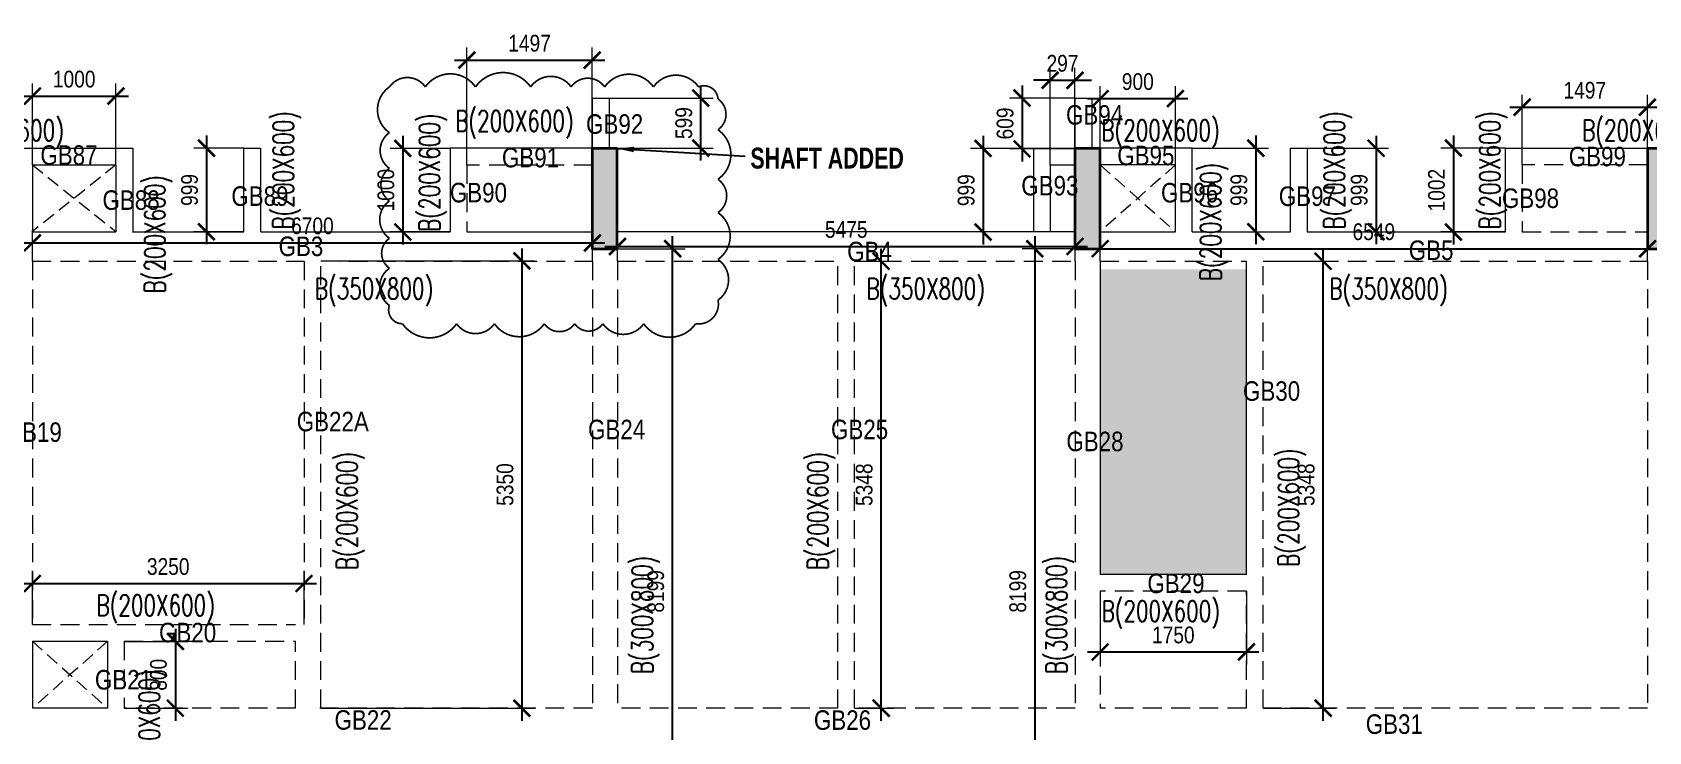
# Model space of a CAD drawing. Header units: millimetres. Extents: x -76 to 54602, y -47 to 25665.
# Drawn here: x 15864 to 35202, y 16183 to 24551 of the extents above; entities that cross this region are included whole.
import ezdxf

# ---------------------------------------------------------------- set-up
doc = ezdxf.new("R2010")
doc.units = ezdxf.units.MM
doc.linetypes.add('DASHED', pattern=[0.75, 0.5, -0.25])
doc.linetypes.add('HIDDEN', pattern=[9.525, 6.35, -3.175])
doc.layers.get('Defpoints').update_dxf_attribs({"color": 1})
for name, color, linetype, lineweight in [('G-ANNO-TEXT', 7, 'Continuous', 18), ('S-BEAM-IDEN', 2, 'Continuous', 9), ('S-COL HATCH', 8, 'Continuous', 35), ('S-COLS', 6, 'Continuous', 35), ('S-SUNKEN HATCH', 9, 'Continuous', 35), ('S_FRAMES', 4, 'Continuous', 9), ('STR-CUTOUT', 1, 'Continuous', 13)]:
    doc.layers.add(name, color=color, linetype=linetype, lineweight=lineweight)
doc.styles.add('Dim.s & Anno.(Misc.)', font='ARIALN.TTF')
doc.styles.add('ROMANS', font='romans.shx', dxfattribs={"width": 0.75})
doc.styles.add('Swis721 LtCn BT_2', font='swisscl.ttf', dxfattribs={"height": 244.992296})
doc.dimstyles.new('A-GFC-100', dxfattribs={"dimscale": 100, "dimtxt": 2, "dimasz": 2, "dimexe": 1.5, "dimexo": 0, "dimgap": 1, "dimtad": 1, "dimdec": 0, "dimdsep": 46, "dimtxsty": 'Dim.s & Anno.(Misc.)', "dimblk": 'ARCHTICK', "dimcen": 0, "dimdle": 1.5, "dimclrd": 256, "dimclre": 8, "dimclrt": 6, "dimazin": 2, "dimtfac": 1, "dimtdec": 0, "dimtix": 1, "dimtmove": 2, "dimatfit": 3, "dimfxl": 1, "dimtolj": 1, "dimlwd": -1, "dimlwe": 9, "dimarcsym": 0})

# ---------------------------------------------------------------- blocks, each defined once
blk = doc.blocks.new('A$C16acb9dc')
at = {"layer": 'S-COL HATCH'}
h = blk.add_hatch(color=8, dxfattribs=at)
h.dxf.hatch_style = 1
h.paths.add_polyline_path([(21100, 17000), (20800, 17000), (20800, 15800), (21100, 15800)])
h = blk.add_hatch(color=8, dxfattribs=at)
h.dxf.hatch_style = 1
h.paths.add_polyline_path([(26875, 17000), (26575, 17000), (26575, 15800), (26875, 15800)])
h = blk.add_hatch(color=8, dxfattribs=at)
h.dxf.hatch_style = 1
h.paths.add_polyline_path([(33725, 17000), (33425, 17000), (33425, 15800), (33725, 15800)])
at = {"layer": 'S-COLS'}
for points in [[(21100, 17000), (20800, 17000), (20800, 15800), (21100, 15800)], [(26875, 17000), (26575, 17000), (26575, 15800), (26875, 15800)], [(33725, 17000), (33425, 17000), (33425, 15800), (33725, 15800)]]:
    blk.add_lwpolyline(points, close=True, dxfattribs=at)
blk = doc.blocks.new('_ArchTick')
at = {"color": 0, "linetype": 'ByBlock', "const_width": 0.15}
blk.add_lwpolyline([(-0.5, -0.5), (0.5, 0.5)], dxfattribs=at)
blk = doc.blocks.new('*D195')
at = {"transparency": 16777216}
blk.add_line((15715, 23788), (17015, 23788), dxfattribs=at)
at = {"color": 8, "lineweight": 9, "transparency": 16777216}
for p, q in [((15865, 22965), (15865, 23938)), ((16865, 22965), (16865, 23938))]:
    blk.add_line(p, q, dxfattribs=at)
at = {"layer": 'Defpoints', "color": 0, "transparency": 16777216}
for p in [(16865, 23788), (15865, 22965), (16865, 22965)]:
    blk.add_point(p, dxfattribs=at)
at = {"transparency": 16777216, "xscale": 200, "yscale": 200, "zscale": 200, "rotation": 180}
blk.add_blockref('_ArchTick', (15865, 23788), dxfattribs=at)
at = {"transparency": 16777216, "xscale": 200, "yscale": 200, "zscale": 200}
blk.add_blockref('_ArchTick', (16865, 23788), dxfattribs=at)
at = {"color": 6, "transparency": 16777216, "insert": (16365, 23990), "char_height": 200, "attachment_point": 5, "style": 'Dim.s & Anno.(Misc.)'}
blk.add_mtext('\\A1;1000', dxfattribs=at)
blk = doc.blocks.new('*D196')
at = {"transparency": 16777216}
blk.add_line((17948, 23315), (17948, 22015), dxfattribs=at)
at = {"color": 8, "lineweight": 9, "transparency": 16777216}
for p, q in [((18395, 23165), (17798, 23165)), ((18395, 22165), (17798, 22165))]:
    blk.add_line(p, q, dxfattribs=at)
at = {"layer": 'Defpoints', "color": 0, "transparency": 16777216}
for p in [(18395, 23165), (17948, 22165), (18395, 22165)]:
    blk.add_point(p, dxfattribs=at)
at = {"transparency": 16777216, "xscale": 200, "yscale": 200, "zscale": 200}
for p, rotation in [((17948, 23165), 90), ((17948, 22165), 270)]:
    blk.add_blockref('_ArchTick', p, dxfattribs=dict(at, rotation=rotation))
at = {"color": 6, "transparency": 16777216, "insert": (17746, 22665), "char_height": 200, "attachment_point": 5, "rotation": 90, "style": 'Dim.s & Anno.(Misc.)'}
blk.add_mtext('\\A1;999', dxfattribs=at)
blk = doc.blocks.new('*D197')
at = {"transparency": 16777216}
blk.add_line((20297, 23312), (20297, 22012), dxfattribs=at)
at = {"color": 8, "lineweight": 9, "transparency": 16777216}
for p, q in [((20864, 23162), (20147, 23162)), ((20864, 22162), (20147, 22162))]:
    blk.add_line(p, q, dxfattribs=at)
at = {"layer": 'Defpoints', "color": 0, "transparency": 16777216}
for p in [(20864, 23162), (20297, 22162), (20864, 22162)]:
    blk.add_point(p, dxfattribs=at)
at = {"transparency": 16777216, "xscale": 200, "yscale": 200, "zscale": 200}
for p, rotation in [((20297, 23162), 90), ((20297, 22162), 270)]:
    blk.add_blockref('_ArchTick', p, dxfattribs=dict(at, rotation=rotation))
at = {"color": 6, "transparency": 16777216, "insert": (20095, 22662), "char_height": 200, "attachment_point": 5, "rotation": 90, "style": 'Dim.s & Anno.(Misc.)'}
blk.add_mtext('\\A1;1000', dxfattribs=at)
blk = doc.blocks.new('*D198')
at = {"color": 8, "lineweight": 9, "transparency": 16777216}
for p, q in [((21064, 22963), (21064, 24368)), ((22562, 22963), (22562, 24368))]:
    blk.add_line(p, q, dxfattribs=at)
at = {"transparency": 16777216}
blk.add_line((20914, 24218), (22712, 24218), dxfattribs=at)
at = {"layer": 'Defpoints', "color": 0, "transparency": 16777216}
for p in [(22562, 24218), (21064, 22963), (22562, 22963)]:
    blk.add_point(p, dxfattribs=at)
at = {"transparency": 16777216, "xscale": 200, "yscale": 200, "zscale": 200, "rotation": 180}
blk.add_blockref('_ArchTick', (21064, 24218), dxfattribs=at)
at = {"transparency": 16777216, "xscale": 200, "yscale": 200, "zscale": 200}
blk.add_blockref('_ArchTick', (22562, 24218), dxfattribs=at)
at = {"color": 6, "transparency": 16777216, "insert": (21813, 24420), "char_height": 200, "attachment_point": 5, "style": 'Dim.s & Anno.(Misc.)'}
blk.add_mtext('\\A1;1497', dxfattribs=at)
blk = doc.blocks.new('*D199')
at = {"transparency": 16777216}
blk.add_line((27239, 23312), (27239, 22012), dxfattribs=at)
at = {"color": 8, "lineweight": 9, "transparency": 16777216}
for p, q in [((27841, 23162), (27089, 23162)), ((27841, 22162), (27089, 22162))]:
    blk.add_line(p, q, dxfattribs=at)
at = {"layer": 'Defpoints', "color": 0, "transparency": 16777216}
for p in [(27841, 23162), (27239, 22162), (27841, 22162)]:
    blk.add_point(p, dxfattribs=at)
at = {"transparency": 16777216, "xscale": 200, "yscale": 200, "zscale": 200}
for p, rotation in [((27239, 23162), 90), ((27239, 22162), 270)]:
    blk.add_blockref('_ArchTick', p, dxfattribs=dict(at, rotation=rotation))
at = {"color": 6, "transparency": 16777216, "insert": (27037, 22662), "char_height": 200, "attachment_point": 5, "rotation": 90, "style": 'Dim.s & Anno.(Misc.)'}
blk.add_mtext('\\A1;999', dxfattribs=at)
blk = doc.blocks.new('*D200')
at = {"color": 8, "lineweight": 9, "transparency": 16777216}
for p, q in [((28041, 22962), (28041, 24127)), ((28338, 22963), (28338, 24127))]:
    blk.add_line(p, q, dxfattribs=at)
at = {"transparency": 16777216}
for p, q in [((28041, 23977), (27841, 23977)), ((28041, 23977), (28338, 23977)), ((28338, 23977), (28538, 23977))]:
    blk.add_line(p, q, dxfattribs=at)
at = {"layer": 'Defpoints', "color": 0, "transparency": 16777216}
for p in [(28338, 23977), (28041, 22962), (28338, 22963)]:
    blk.add_point(p, dxfattribs=at)
at = {"transparency": 16777216, "xscale": 200, "yscale": 200, "zscale": 200}
blk.add_blockref('_ArchTick', (28041, 23977), dxfattribs=at)
at = {"transparency": 16777216, "xscale": 200, "yscale": 200, "zscale": 200, "rotation": 180}
blk.add_blockref('_ArchTick', (28338, 23977), dxfattribs=at)
at = {"color": 6, "transparency": 16777216, "insert": (28189, 24179), "char_height": 200, "attachment_point": 5, "style": 'Dim.s & Anno.(Misc.)'}
blk.add_mtext('\\A1;297', dxfattribs=at)
blk = doc.blocks.new('*D201')
at = {"transparency": 16777216}
blk.add_line((27705, 23915), (27705, 23006), dxfattribs=at)
at = {"color": 8, "lineweight": 9, "transparency": 16777216}
for p, q in [((28340, 23765), (27555, 23765)), ((28338, 23156), (27555, 23156))]:
    blk.add_line(p, q, dxfattribs=at)
at = {"layer": 'Defpoints', "color": 0, "transparency": 16777216}
for p in [(28340, 23765), (27705, 23156), (28338, 23156)]:
    blk.add_point(p, dxfattribs=at)
at = {"transparency": 16777216, "xscale": 200, "yscale": 200, "zscale": 200}
for p, rotation in [((27705, 23765), 90), ((27705, 23156), 270)]:
    blk.add_blockref('_ArchTick', p, dxfattribs=dict(at, rotation=rotation))
at = {"color": 6, "transparency": 16777216, "insert": (27503, 23460), "char_height": 200, "attachment_point": 5, "rotation": 90, "style": 'Dim.s & Anno.(Misc.)'}
blk.add_mtext('\\A1;609', dxfattribs=at)
blk = doc.blocks.new('*D202')
at = {"color": 8, "lineweight": 9, "transparency": 16777216}
for p, q in [((28640, 22965), (28640, 23908)), ((29540, 22965), (29540, 23908))]:
    blk.add_line(p, q, dxfattribs=at)
at = {"transparency": 16777216}
blk.add_line((28490, 23758), (29690, 23758), dxfattribs=at)
at = {"layer": 'Defpoints', "color": 0, "transparency": 16777216}
for p in [(29540, 23758), (28640, 22965), (29540, 22965)]:
    blk.add_point(p, dxfattribs=at)
at = {"transparency": 16777216, "xscale": 200, "yscale": 200, "zscale": 200, "rotation": 180}
blk.add_blockref('_ArchTick', (28640, 23758), dxfattribs=at)
at = {"transparency": 16777216, "xscale": 200, "yscale": 200, "zscale": 200}
blk.add_blockref('_ArchTick', (29540, 23758), dxfattribs=at)
at = {"color": 6, "transparency": 16777216, "insert": (29090, 23960), "char_height": 200, "attachment_point": 5, "style": 'Dim.s & Anno.(Misc.)'}
blk.add_mtext('\\A1;900', dxfattribs=at)
blk = doc.blocks.new('*D203')
at = {"transparency": 16777216}
blk.add_line((30502, 23315), (30502, 22015), dxfattribs=at)
at = {"color": 8, "lineweight": 9, "transparency": 16777216}
for p, q in [((29740, 23165), (30652, 23165)), ((29740, 22165), (30652, 22165))]:
    blk.add_line(p, q, dxfattribs=at)
at = {"layer": 'Defpoints', "color": 0, "transparency": 16777216}
for p in [(29740, 23165), (29740, 22165), (30502, 22165)]:
    blk.add_point(p, dxfattribs=at)
at = {"transparency": 16777216, "xscale": 200, "yscale": 200, "zscale": 200}
for p, rotation in [((30502, 23165), 90), ((30502, 22165), 270)]:
    blk.add_blockref('_ArchTick', p, dxfattribs=dict(at, rotation=rotation))
at = {"color": 6, "transparency": 16777216, "insert": (30300, 22665), "char_height": 200, "attachment_point": 5, "rotation": 90, "style": 'Dim.s & Anno.(Misc.)'}
blk.add_mtext('\\A1;999', dxfattribs=at)
blk = doc.blocks.new('*D204')
at = {"transparency": 16777216}
blk.add_line((31941, 23314), (31941, 22015), dxfattribs=at)
at = {"color": 8, "lineweight": 9, "transparency": 16777216}
for p, q in [((31115, 23164), (32091, 23164)), ((31115, 22165), (32091, 22165))]:
    blk.add_line(p, q, dxfattribs=at)
at = {"layer": 'Defpoints', "color": 0, "transparency": 16777216}
for p in [(31115, 23164), (31115, 22165), (31941, 22165)]:
    blk.add_point(p, dxfattribs=at)
at = {"transparency": 16777216, "xscale": 200, "yscale": 200, "zscale": 200}
for p, rotation in [((31941, 23164), 90), ((31941, 22165), 270)]:
    blk.add_blockref('_ArchTick', p, dxfattribs=dict(at, rotation=rotation))
at = {"color": 6, "transparency": 16777216, "insert": (31739, 22665), "char_height": 200, "attachment_point": 5, "rotation": 90, "style": 'Dim.s & Anno.(Misc.)'}
blk.add_mtext('\\A1;999', dxfattribs=at)
blk = doc.blocks.new('*D205')
at = {"transparency": 16777216}
blk.add_line((32866, 23315), (32866, 22012), dxfattribs=at)
at = {"color": 8, "lineweight": 9, "transparency": 16777216}
for p, q in [((33489, 23165), (32716, 23165)), ((33489, 22162), (32716, 22162))]:
    blk.add_line(p, q, dxfattribs=at)
at = {"layer": 'Defpoints', "color": 0, "transparency": 16777216}
for p in [(33489, 23165), (32866, 22162), (33489, 22162)]:
    blk.add_point(p, dxfattribs=at)
at = {"transparency": 16777216, "xscale": 200, "yscale": 200, "zscale": 200}
for p, rotation in [((32866, 23165), 90), ((32866, 22162), 270)]:
    blk.add_blockref('_ArchTick', p, dxfattribs=dict(at, rotation=rotation))
at = {"color": 6, "transparency": 16777216, "insert": (32664, 22663), "char_height": 200, "attachment_point": 5, "rotation": 90, "style": 'Dim.s & Anno.(Misc.)'}
blk.add_mtext('\\A1;1002', dxfattribs=at)
blk = doc.blocks.new('*D206')
at = {"color": 8, "lineweight": 9, "transparency": 16777216}
for p, q in [((33689, 22965), (33689, 23805)), ((35187, 22965), (35187, 23805))]:
    blk.add_line(p, q, dxfattribs=at)
at = {"transparency": 16777216}
blk.add_line((33539, 23655), (35337, 23655), dxfattribs=at)
at = {"layer": 'Defpoints', "color": 0, "transparency": 16777216}
for p in [(35187, 23655), (33689, 22965), (35187, 22965)]:
    blk.add_point(p, dxfattribs=at)
at = {"transparency": 16777216, "xscale": 200, "yscale": 200, "zscale": 200, "rotation": 180}
blk.add_blockref('_ArchTick', (33689, 23655), dxfattribs=at)
at = {"transparency": 16777216, "xscale": 200, "yscale": 200, "zscale": 200}
blk.add_blockref('_ArchTick', (35187, 23655), dxfattribs=at)
at = {"color": 6, "transparency": 16777216, "insert": (34438, 23857), "char_height": 200, "attachment_point": 5, "style": 'Dim.s & Anno.(Misc.)'}
blk.add_mtext('\\A1;1497', dxfattribs=at)
blk = doc.blocks.new('*D226')
at = {"color": 8, "lineweight": 9, "transparency": 16777216}
for p, q in [((15865, 17464), (15865, 18106)), ((19115, 17464), (19115, 18106))]:
    blk.add_line(p, q, dxfattribs=at)
at = {"transparency": 16777216}
blk.add_line((15715, 17956), (19265, 17956), dxfattribs=at)
at = {"layer": 'Defpoints', "color": 0, "transparency": 16777216}
for p in [(19115, 17956), (15865, 17464), (19115, 17464)]:
    blk.add_point(p, dxfattribs=at)
at = {"transparency": 16777216, "xscale": 200, "yscale": 200, "zscale": 200, "rotation": 180}
blk.add_blockref('_ArchTick', (15865, 17956), dxfattribs=at)
at = {"transparency": 16777216, "xscale": 200, "yscale": 200, "zscale": 200}
blk.add_blockref('_ArchTick', (19115, 17956), dxfattribs=at)
at = {"color": 6, "transparency": 16777216, "insert": (17490, 18158), "char_height": 200, "attachment_point": 5, "style": 'Dim.s & Anno.(Misc.)'}
blk.add_mtext('\\A1;3250', dxfattribs=at)
blk = doc.blocks.new('*D227')
at = {"transparency": 16777216}
blk.add_line((17576, 17414), (17576, 16314), dxfattribs=at)
at = {"color": 8, "lineweight": 9, "transparency": 16777216}
for p, q in [((16964, 17264), (17726, 17264)), ((16964, 16464), (17726, 16464))]:
    blk.add_line(p, q, dxfattribs=at)
at = {"layer": 'Defpoints', "color": 0, "transparency": 16777216}
for p in [(16964, 17264), (16964, 16464), (17576, 16464)]:
    blk.add_point(p, dxfattribs=at)
at = {"transparency": 16777216, "xscale": 200, "yscale": 200, "zscale": 200}
for p, rotation in [((17576, 17264), 90), ((17576, 16464), 270)]:
    blk.add_blockref('_ArchTick', p, dxfattribs=dict(at, rotation=rotation))
at = {"color": 6, "transparency": 16777216, "insert": (17374, 16864), "char_height": 200, "attachment_point": 5, "rotation": 90, "style": 'Dim.s & Anno.(Misc.)'}
blk.add_mtext('\\A1;800', dxfattribs=at)
blk = doc.blocks.new('*D229')
at = {"transparency": 16777216}
blk.add_line((21722, 21965), (21722, 16314), dxfattribs=at)
at = {"color": 8, "lineweight": 9, "transparency": 16777216}
for p, q in [((19315, 21815), (21872, 21815)), ((19315, 16464), (21872, 16464))]:
    blk.add_line(p, q, dxfattribs=at)
at = {"layer": 'Defpoints', "color": 0, "transparency": 16777216}
for p in [(19315, 21815), (19315, 16464), (21722, 16464)]:
    blk.add_point(p, dxfattribs=at)
at = {"transparency": 16777216, "xscale": 200, "yscale": 200, "zscale": 200}
for p, rotation in [((21722, 21815), 90), ((21722, 16464), 270)]:
    blk.add_blockref('_ArchTick', p, dxfattribs=dict(at, rotation=rotation))
at = {"color": 6, "transparency": 16777216, "insert": (21520, 19140), "char_height": 200, "attachment_point": 5, "rotation": 90, "style": 'Dim.s & Anno.(Misc.)'}
blk.add_mtext('\\A1;5350', dxfattribs=at)
blk = doc.blocks.new('*D231')
at = {"color": 8, "lineweight": 9, "transparency": 16777216}
for p, q in [((15865, 21812), (15865, 22182)), ((22565, 21812), (22565, 22182))]:
    blk.add_line(p, q, dxfattribs=at)
at = {"transparency": 16777216}
blk.add_line((15715, 22032), (22715, 22032), dxfattribs=at)
at = {"layer": 'Defpoints', "color": 0, "transparency": 16777216}
for p in [(22565, 22032), (15865, 21812), (22565, 21812)]:
    blk.add_point(p, dxfattribs=at)
at = {"transparency": 16777216, "xscale": 200, "yscale": 200, "zscale": 200, "rotation": 180}
blk.add_blockref('_ArchTick', (15865, 22032), dxfattribs=at)
at = {"transparency": 16777216, "xscale": 200, "yscale": 200, "zscale": 200}
blk.add_blockref('_ArchTick', (22565, 22032), dxfattribs=at)
at = {"color": 6, "transparency": 16777216, "insert": (19215, 22234), "char_height": 200, "attachment_point": 5, "style": 'Dim.s & Anno.(Misc.)'}
blk.add_mtext('\\A1;6700', dxfattribs=at)
blk = doc.blocks.new('*D232')
at = {"color": 8, "lineweight": 9, "transparency": 16777216}
for p, q in [((22865, 21812), (22865, 22139)), ((28340, 21812), (28340, 22139))]:
    blk.add_line(p, q, dxfattribs=at)
at = {"transparency": 16777216}
blk.add_line((22715, 21989), (28490, 21989), dxfattribs=at)
at = {"layer": 'Defpoints', "color": 0, "transparency": 16777216}
for p in [(28340, 21989), (22865, 21812), (28340, 21812)]:
    blk.add_point(p, dxfattribs=at)
at = {"transparency": 16777216, "xscale": 200, "yscale": 200, "zscale": 200, "rotation": 180}
blk.add_blockref('_ArchTick', (22865, 21989), dxfattribs=at)
at = {"transparency": 16777216, "xscale": 200, "yscale": 200, "zscale": 200}
blk.add_blockref('_ArchTick', (28340, 21989), dxfattribs=at)
at = {"color": 6, "transparency": 16777216, "insert": (25602, 22191), "char_height": 200, "attachment_point": 5, "style": 'Dim.s & Anno.(Misc.)'}
blk.add_mtext('\\A1;5475', dxfattribs=at)
blk = doc.blocks.new('*D155')
at = {"color": 8, "lineweight": 9, "transparency": 16777216}
for p, q in [((28640, 21812), (28640, 22112)), ((35189, 21814), (35189, 22112))]:
    blk.add_line(p, q, dxfattribs=at)
at = {"transparency": 16777216}
blk.add_line((28490, 21962), (35339, 21962), dxfattribs=at)
at = {"layer": 'Defpoints', "color": 0, "transparency": 16777216}
for p in [(35189, 21962), (28640, 21812), (35189, 21814)]:
    blk.add_point(p, dxfattribs=at)
at = {"transparency": 16777216, "xscale": 200, "yscale": 200, "zscale": 200, "rotation": 180}
blk.add_blockref('_ArchTick', (28640, 21962), dxfattribs=at)
at = {"transparency": 16777216, "xscale": 200, "yscale": 200, "zscale": 200}
blk.add_blockref('_ArchTick', (35189, 21962), dxfattribs=at)
at = {"color": 6, "transparency": 16777216, "insert": (31914, 22164), "char_height": 200, "attachment_point": 5, "style": 'Dim.s & Anno.(Misc.)'}
blk.add_mtext('\\A1;6549', dxfattribs=at)
blk = doc.blocks.new('*D158')
at = {"transparency": 16777216}
blk.add_line((23525, 13612), (23525, 22112), dxfattribs=at)
at = {"color": 8, "lineweight": 9, "transparency": 16777216}
for p, q in [((22863, 21962), (23675, 21962)), ((22865, 13762), (23675, 13762))]:
    blk.add_line(p, q, dxfattribs=at)
at = {"layer": 'Defpoints', "color": 0, "transparency": 16777216}
for p in [(22863, 21962), (23525, 21962), (22865, 13762)]:
    blk.add_point(p, dxfattribs=at)
at = {"transparency": 16777216, "xscale": 200, "yscale": 200, "zscale": 200}
for p, rotation in [((23525, 21962), 90), ((23525, 13762), 270)]:
    blk.add_blockref('_ArchTick', p, dxfattribs=dict(at, rotation=rotation))
at = {"color": 6, "transparency": 16777216, "insert": (23323, 17862), "char_height": 200, "attachment_point": 5, "rotation": 90, "style": 'Dim.s & Anno.(Misc.)'}
blk.add_mtext('\\A1;8199', dxfattribs=at)
blk = doc.blocks.new('*D159')
at = {"transparency": 16777216}
blk.add_line((26019, 16314), (26019, 21962), dxfattribs=at)
at = {"color": 8, "lineweight": 9, "transparency": 16777216}
for p, q in [((25702, 21812), (26169, 21812)), ((25702, 16464), (26169, 16464))]:
    blk.add_line(p, q, dxfattribs=at)
at = {"layer": 'Defpoints', "color": 0, "transparency": 16777216}
for p in [(25702, 21812), (26019, 21812), (25702, 16464)]:
    blk.add_point(p, dxfattribs=at)
at = {"transparency": 16777216, "xscale": 200, "yscale": 200, "zscale": 200}
for p, rotation in [((26019, 21812), 90), ((26019, 16464), 270)]:
    blk.add_blockref('_ArchTick', p, dxfattribs=dict(at, rotation=rotation))
at = {"color": 6, "transparency": 16777216, "insert": (25817, 19138), "char_height": 200, "attachment_point": 5, "rotation": 90, "style": 'Dim.s & Anno.(Misc.)'}
blk.add_mtext('\\A1;5348', dxfattribs=at)
blk = doc.blocks.new('*D160')
at = {"transparency": 16777216}
blk.add_line((27857, 22112), (27857, 13612), dxfattribs=at)
at = {"color": 8, "lineweight": 9, "transparency": 16777216}
for p, q in [((28340, 21962), (27707, 21962)), ((28340, 13762), (27707, 13762))]:
    blk.add_line(p, q, dxfattribs=at)
at = {"layer": 'Defpoints', "color": 0, "transparency": 16777216}
for p in [(28340, 21962), (27857, 13762), (28340, 13762)]:
    blk.add_point(p, dxfattribs=at)
at = {"transparency": 16777216, "xscale": 200, "yscale": 200, "zscale": 200}
for p, rotation in [((27857, 21962), 90), ((27857, 13762), 270)]:
    blk.add_blockref('_ArchTick', p, dxfattribs=dict(at, rotation=rotation))
at = {"color": 6, "transparency": 16777216, "insert": (27655, 17862), "char_height": 200, "attachment_point": 5, "rotation": 90, "style": 'Dim.s & Anno.(Misc.)'}
blk.add_mtext('\\A1;8199', dxfattribs=at)
blk = doc.blocks.new('*D161')
at = {"transparency": 16777216}
blk.add_line((31307, 16314), (31307, 21962), dxfattribs=at)
at = {"color": 8, "lineweight": 9, "transparency": 16777216}
for p, q in [((30590, 21812), (31457, 21812)), ((30590, 16464), (31457, 16464))]:
    blk.add_line(p, q, dxfattribs=at)
at = {"layer": 'Defpoints', "color": 0, "transparency": 16777216}
for p in [(30590, 21812), (31307, 21812), (30590, 16464)]:
    blk.add_point(p, dxfattribs=at)
at = {"transparency": 16777216, "xscale": 200, "yscale": 200, "zscale": 200}
for p, rotation in [((31307, 21812), 90), ((31307, 16464), 270)]:
    blk.add_blockref('_ArchTick', p, dxfattribs=dict(at, rotation=rotation))
at = {"color": 6, "transparency": 16777216, "insert": (31105, 19138), "char_height": 200, "attachment_point": 5, "rotation": 90, "style": 'Dim.s & Anno.(Misc.)'}
blk.add_mtext('\\A1;5348', dxfattribs=at)
blk = doc.blocks.new('*D162')
at = {"color": 8, "lineweight": 9, "transparency": 16777216}
for p, q in [((28640, 17864), (28640, 16987)), ((30390, 17864), (30390, 16987))]:
    blk.add_line(p, q, dxfattribs=at)
at = {"transparency": 16777216}
blk.add_line((28490, 17137), (30540, 17137), dxfattribs=at)
at = {"layer": 'Defpoints', "color": 0, "transparency": 16777216}
for p in [(28640, 17864), (30390, 17864), (30390, 17137)]:
    blk.add_point(p, dxfattribs=at)
at = {"transparency": 16777216, "xscale": 200, "yscale": 200, "zscale": 200, "rotation": 180}
blk.add_blockref('_ArchTick', (28640, 17137), dxfattribs=at)
at = {"transparency": 16777216, "xscale": 200, "yscale": 200, "zscale": 200}
blk.add_blockref('_ArchTick', (30390, 17137), dxfattribs=at)
at = {"color": 6, "transparency": 16777216, "insert": (29515, 17339), "char_height": 200, "attachment_point": 5, "style": 'Dim.s & Anno.(Misc.)'}
blk.add_mtext('\\A1;1750', dxfattribs=at)
blk = doc.blocks.new('*D270')
at = {"transparency": 16777216}
blk.add_line((23861, 23016), (23861, 23915), dxfattribs=at)
at = {"color": 8, "lineweight": 9, "transparency": 16777216}
for p, q in [((22765, 23765), (24011, 23765)), ((22765, 23166), (24011, 23166))]:
    blk.add_line(p, q, dxfattribs=at)
at = {"layer": 'Defpoints', "color": 0, "transparency": 16777216}
for p in [(22765, 23765), (23861, 23765), (22765, 23166)]:
    blk.add_point(p, dxfattribs=at)
at = {"transparency": 16777216, "xscale": 200, "yscale": 200, "zscale": 200}
for p, rotation in [((23861, 23765), 90), ((23861, 23166), 270)]:
    blk.add_blockref('_ArchTick', p, dxfattribs=dict(at, rotation=rotation))
at = {"color": 6, "transparency": 16777216, "insert": (23659, 23465), "char_height": 200, "attachment_point": 5, "rotation": 90, "style": 'Dim.s & Anno.(Misc.)'}
blk.add_mtext('\\A1;599', dxfattribs=at)

msp = doc.modelspace()

# ---------------------------------------------------------------- hatches: boundary and pattern name
at = {"layer": 'S-SUNKEN HATCH'}
h = msp.add_hatch(dxfattribs=at)
h.set_pattern_fill('CROSS', color=256, scale=25)
h.set_pattern_definition([(0, (-615236.7, -76521.01), (158.75, 158.75), [79.375, -238.125]), (90, (-615197.02, -76560.7), (-158.75, 158.75), [79.375, -238.125])])
h.paths.add_polyline_path([(8915.7, 13464.5), (8915.7, 7516.5), (8915.7, 7516.5), (8914.7, 7514.5), (11314.6, 7514.5), (11315.7, 13464.5)])
h.paths.add_polyline_path([(28640.6, 11866.6), (28640.6, 7516.5), (28640.7, 7516.5), (28640.7, 7514.5), (30390.7, 7514.5), (30390.7, 11866.6)])
h.paths.add_polyline_path([(30390.8, 21716.6), (28640.7, 21716.6), (28640.7, 21616.8), (28640.6, 18066.6), (30390.8, 18066.6)])

# ---------------------------------------------------------------- linework, layer by layer
at = {"const_width": 20}
msp.add_lwpolyline([(20136.5, 23897.8, 0.5205671), (20136.5, 23350.1, 0.5205671), (20136.5, 22923.4, 0.5205671), (20136.5, 22533.4, 0.5205671), (20136.5, 22086.3, 0.5205671), (20136.5, 21728.7, 0.5205671), (20136.5, 21282.9, 0.5205671), (20292.9, 21064, 0.5205671), (20940.2, 21064, 0.5205671), (21392.9, 21064, 0.5205671), (21989.4, 21064, 0.5205671), (22352.5, 21064, 0.5205671), (22689.9, 21064, 0.5205671), (23178.5, 21064, 0.5205671), (23800.7, 21064, 0.5205671), (24067.6, 21347.5, 0.5205671), (24067.6, 21833.7, 0.5205671), (24067.6, 22393.6, 0.5205671), (24067.6, 22793.1, 0.5205671), (24067.6, 23385, 0.5205671), (24067.6, 23753.8, 0.5205671), (23835.2, 23897.8, 0.5205671), (23295, 23897.8, 0.5205671), (22711.5, 23897.8, 0.5205671), (22310.4, 23897.8, 0.5205671), (21826.5, 23897.8, 0.5205671), (21166.5, 23897.8, 0.5205671), (20566.4, 23897.8, 0.5205671)], format="xyb", close=True, dxfattribs=at)
at = {"layer": 'S_FRAMES'}
for p, q in [((15864.6, 23164.7), (15864.6, 23164.7)), ((15864.7, 23164.7), (15864.7, 23164.7)), ((28339.6, 23165.7), (28339.6, 23165.7)), ((15864.6, 22964.7), (15864.6, 22167.4)), ((28639.6, 22965.7), (28639.6, 22167.4)), ((28639.6, 21812.3), (28639.6, 18064.5)), ((30389.7, 18064.5), (30389.7, 21814.5)), ((30389.7, 18064.5), (28639.6, 18064.5)), ((15864.7, 17264.5), (15864.7, 16464.5)), ((15864.7, 17264.5), (16764.5, 17264.5)), ((16764.5, 17264.5), (16764.5, 16464.5)), ((16764.5, 16464.5), (15864.7, 16464.5))]:
    msp.add_line(p, q, dxfattribs=at)
at = {"layer": 'S_FRAMES', "linetype": 'Continuous', "ltscale": 450}
for p, q in [((22564.6, 23163), (20863.1, 23163)), ((20864.4, 23161.9), (20864.4, 22162.3))]:
    msp.add_line(p, q, dxfattribs=at)
at = {"layer": 'S_FRAMES', "linetype": 'DASHED', "ltscale": 450}
for p, q in [((22565.9, 22963), (21064.4, 22963)), ((21064.4, 22963), (21064.4, 22162.3)), ((22564.6, 22964.9), (22564.6, 22167.4)), ((35189.7, 22964.6), (35189.7, 22167.4)), ((15864.9, 21812.3), (15864.7, 17464.5)), ((22564.8, 21812.3), (22564.6, 16464.5)), ((22864.6, 21812.3), (22864.6, 16464.5)), ((25502.1, 16464.5), (25502.1, 21812.3)), ((25702.1, 16464.5), (25702.1, 21812.3)), ((28339.9, 21812.3), (28339.6, 16464.5)), ((30589.7, 16464.5), (30589.7, 21812.3)), ((35189.6, 21814.3), (35189.6, 16464.5)), ((28639.6, 17864.5), (28639.6, 16464.5)), ((30389.7, 17864.5), (28639.6, 17864.5)), ((30389.7, 16464.5), (30389.7, 17865.6)), ((15864.7, 17464.5), (19014.6, 17464.5)), ((16964.5, 17264.5), (16964.5, 16464.5)), ((16964.5, 17264.5), (19014.6, 17264.5)), ((19014.6, 16464.5), (19014.6, 17264.5)), ((19014.6, 16464.5), (16964.5, 16464.5)), ((22564.6, 16464.5), (19214.6, 16464.5)), ((25502.1, 16464.5), (22864.6, 16464.5)), ((28339.6, 16464.5), (25702.1, 16464.5)), ((30389.7, 16464.5), (28639.6, 16464.5)), ((35189.6, 16464.5), (30589.7, 16464.5))]:
    msp.add_line(p, q, dxfattribs=at)
at = {"layer": 'S_FRAMES', "linetype": 'Continuous', "ltscale": 450}
for points in [[(22564.6, 23165.6), (22564.6, 23764.8), (22764.6, 23764.8), (22764.6, 23165.6)], [(28339.7, 23165.6), (28339.6, 23764.8), (28539.6, 23764.8), (28539.7, 23165.6)], [(18395.2, 22165.3), (18395.2, 23164.6), (18595.2, 23164.6), (18595.2, 22165.3)], [(30915.2, 22165.3), (30915.2, 23164.4), (31115.2, 23164.4), (31115.2, 22165.3)], [(15863.7, 22165.3), (16864.6, 22165.3)], [(17064.6, 22165.3), (18395.2, 22165.3)], [(18596.5, 22162.3), (20864.4, 22162.3)], [(21064.3, 22162.3), (22565.9, 22162.3)], [(28338.6, 22165.3), (22863.6, 22165.3)], [(28638.6, 22165.3), (29539.7, 22165.3)], [(29739.7, 22165.3), (30915.2, 22165.3)], [(31115.2, 22165.3), (33489.4, 22162.3)]]:
    msp.add_lwpolyline(points, dxfattribs=at)
at = {"layer": 'S_FRAMES'}
for points in [[(13864.4, 22162.3), (13864.4, 23164.7), (17064.9, 23164.7), (17064.9, 22165.3)], [(28338.2, 23161.6), (27840.8, 23161.6), (27840.8, 22162.3)], [(29739.7, 22165.3), (29739.7, 23164.7), (28639.6, 23164.7)], [(33489.4, 22162.3), (33489.1, 23164.5), (37189.2, 23164.6), (37189.4, 22162.3)], [(15864.6, 22964.7), (16864.6, 22964.7), (16864.6, 22165.3)], [(28338.2, 22963.1), (28040.8, 22962.3), (28041.9, 22165.3)], [(29539.7, 22165.3), (29539.7, 22965.7), (28639.6, 22965.7)]]:
    msp.add_lwpolyline(points, dxfattribs=at)
at = {"layer": 'S_FRAMES', "linetype": 'DASHED', "ltscale": 450}
for points in [[(35189.7, 22964.5), (33689.2, 22964.6), (33689.4, 22162.3)], [(33689.4, 22162.3), (35188.6, 22165.3)], [(15864.9, 21812.3), (19114.8, 21812.3), (19114.8, 17464.5)], [(19314.8, 16464.5), (19314.8, 21814.9), (22564.8, 21812.3)], [(22864.6, 21812.3), (25502.1, 21812.3)], [(25702.1, 21812.3), (28339.9, 21812.3)], [(28639.6, 21812.3), (30389.7, 21814.5)], [(30589.7, 21812.3), (35188.6, 21814.5)]]:
    msp.add_lwpolyline(points, dxfattribs=at)
at = {"layer": 'STR-CUTOUT', "color": 1, "linetype": 'HIDDEN', "ltscale": 25}
for p, q in [((15864.7, 22964.7), (16864.7, 22166.4)), ((16864.7, 22964.7), (15864.7, 22166.4)), ((28639.7, 22964.6), (29539.7, 22166.4)), ((29539.7, 22964.6), (28639.7, 22166.4)), ((16764.6, 17264.5), (15864.7, 16464.5)), ((15864.7, 17264.5), (16764.6, 16464.5))]:
    msp.add_line(p, q, dxfattribs=at)

# ---------------------------------------------------------------- block references
msp.add_blockref('A$C16acb9dc', (1763.1, 6161.3))

# ---------------------------------------------------------------- texts
at = {"style": 'Dim.s & Anno.(Misc.)'}
for s, p in [('GB94', (28231.2, 23446.5)), ('GB92', (22489.1, 23336.7)), ('GB87', (15961, 22965.4)), ('GB91', (21482.6, 22935.6)), ('GB95', (28844.4, 22960)), ('GB99', (34246, 22947.9)), ('GB93', (27696.1, 22599.5)), ('GB88', (16703.9, 22426.6)), ('GB89', (18245.6, 22474.6)), ('GB90', (20859.6, 22516.6)), ('GB96', (29367.5, 22515.4)), ('GB97', (30777, 22473.3)), ('GB98', (33446.4, 22449.3)), ('GB3', (18810.7, 21873.9)), ('GB4', (25613.3, 21810.9)), ('GB5', (32331.9, 21826.8)), ('GB30', (30348.3, 20142.1)), ('GB22A', (19027.9, 19777.3)), ('GB24', (22512.9, 19682.2)), ('GB25', (25419.6, 19682.2)), ('GB19', (15533.5, 19650.3)), ('GB28', (28235.8, 19539)), ('GB29', (29204.7, 17840.9)), ('GB20', (17380.2, 17252.4)), ('GB21', (16613.1, 16688)), ('GB22', (19480.1, 16206.6)), ('GB26', (25215.1, 16205.1)), ('GB31', (31817.2, 16157))]:
    msp.add_text(s, height=233.43, dxfattribs=at).set_placement(p)
at = {"layer": 'G-ANNO-TEXT', "color": 1, "insert": (24455.4, 23170.8), "char_height": 250, "width": 4617, "attachment_point": 1, "line_spacing_factor": 0.971848, "style": 'Swis721 LtCn BT_2'}
msp.add_mtext('{\\fSwis721 LtCn BT|b1|i0|c0|p34;SHAFT ADDED}', dxfattribs=at)
at = {"layer": 'S-BEAM-IDEN', "color": 1, "style": 'ROMANS', "width": 0.7}
for p in [(20923.4, 23365.7), (14825.5, 23254.1), (28653.2, 23254), (34405.1, 23254), (16631.5, 17570.3), (28656, 17500.6)]:
    msp.add_text('B(200X600)', height=250, dxfattribs=at).set_placement(p)
for p in [(18993.6, 22191.9), (20740.8, 22165.3), (31566.2, 22191.9), (33426.4, 22191.9), (30086.4, 21574), (17455.4, 21426.4), (31017.7, 18157.4), (19753.8, 18116.3), (25386.7, 18116.3), (17388.7, 15512.5)]:
    msp.add_text('B(200X600)', height=250, rotation=90, dxfattribs=at).set_placement(p)
at = {"layer": 'S-BEAM-IDEN', "color": 3, "style": 'ROMANS', "width": 0.7}
for p in [(19243.8, 21359.4), (25844, 21359.4), (31381.3, 21359.4)]:
    msp.add_text('B(350X800)', height=250, dxfattribs=at).set_placement(p)
for p in [(23286.4, 16871.5), (28242, 16871.5)]:
    msp.add_text('B(300X800)', height=250, rotation=90, dxfattribs=at).set_placement(p)

# ---------------------------------------------------------------- dimensions: what is measured, and where the dimension line sits
for base, p1, p2, picture, middle in [((22561.6, 24217.6), (21064.4, 22963), (22561.6, 22963), '*D198', (21813, 24419.7)), ((28338.2, 23976.8), (28040.8, 22962.3), (28338.2, 22963.1), '*D200', (28189.5, 24178.9)), ((16864.6, 23788.2), (15864.7, 22964.7), (16864.6, 22964.6), '*D195', (16364.7, 23990.3)), ((29539.7, 23757.7), (28639.7, 22964.6), (29539.7, 22964.6), '*D202', (29089.7, 23959.8)), ((35186.6, 23654.5), (33689.2, 22964.6), (35186.6, 22964.5), '*D206', (34437.9, 23856.7)), ((22564.8, 22032.2), (15864.9, 21812.3), (22564.8, 21812.3), '*D231', (19214.9, 22234.3)), ((28339.9, 21989.3), (22864.6, 21812.3), (28339.9, 21812.3), '*D232', (25602.2, 22191)), ((35188.6, 21961.7), (28639.6, 21812.3), (35188.6, 21814.5), '*D155', (31914.1, 22163.8)), ((19114.8, 17956.2), (15864.7, 17464.5), (19114.8, 17464.5), '*D226', (17489.7, 18158.3)), ((30389.7, 17137.3), (28639.6, 17864.5), (30389.7, 17864.5), '*D162', (29514.7, 17339.5))]:
    dim = msp.add_linear_dim(base=base, p1=p1, p2=p2, dimstyle='A-GFC-100')
    dim.commit()
    dim.dimension.update_dxf_attribs({"geometry": picture, "text_midpoint": middle})
for base, p1, p2, picture, middle in [((23861.1, 23764.8), (22764.6, 23165.6), (22764.6, 23764.8), '*D270', (23659, 23465.2)), ((27705.1, 23156), (28339.6, 23764.8), (28338.2, 23156), '*D201', (27502.9, 23460.4)), ((17948.3, 22165.3), (18395.2, 23164.6), (18395.2, 22165.3), '*D196', (17746.2, 22664.9)), ((20297.3, 22162.3), (20864.4, 23161.9), (20864.4, 22162.3), '*D197', (20095.2, 22662.1)), ((27239.1, 22162.3), (27840.8, 23161.6), (27840.8, 22162.3), '*D199', (27036.9, 22661.9)), ((30502, 22165.3), (29739.7, 23164.7), (29739.7, 22165.3), '*D203', (30299.9, 22665)), ((31941.1, 22165.3), (31115.2, 23164.4), (31115.2, 22165.3), '*D204', (31739, 22664.8)), ((32866.2, 22162.3), (33489.1, 23164.5), (33489.4, 22162.3), '*D205', (32664.1, 22663.4)), ((23525.4, 21961.6), (22864.6, 13762.4), (22863.2, 21961.6), '*D158', (23323.2, 17862)), ((27857.2, 13762.4), (28339.9, 21961.6), (28339.6, 13762.4), '*D160', (27655.1, 17862)), ((21722, 16464.5), (19314.8, 21814.9), (19314.8, 16464.5), '*D229', (21519.8, 19139.7)), ((26019, 21812.3), (25702.1, 16464.5), (25702.1, 21812.3), '*D159', (25816.9, 19138.4)), ((31306.8, 21812.3), (30589.7, 16464.5), (30589.7, 21812.3), '*D161', (31104.7, 19138.4)), ((17575.7, 16464.5), (16964.5, 17264.5), (16964.5, 16464.5), '*D227', (17373.5, 16864.5))]:
    dim = msp.add_linear_dim(base=base, p1=p1, p2=p2, angle=90, dimstyle='A-GFC-100')
    dim.commit()
    dim.dimension.update_dxf_attribs({"geometry": picture, "text_midpoint": middle})

# ---------------------------------------------------------------- leaders
msp.add_leader([(22861.6, 23160.6), (24392.4, 23069.9)], dimstyle='A-GFC-100', override={"dimgap": 1, "dimtad": 0, "dimclrd": 1})

doc.saveas('drawing.dxf')
